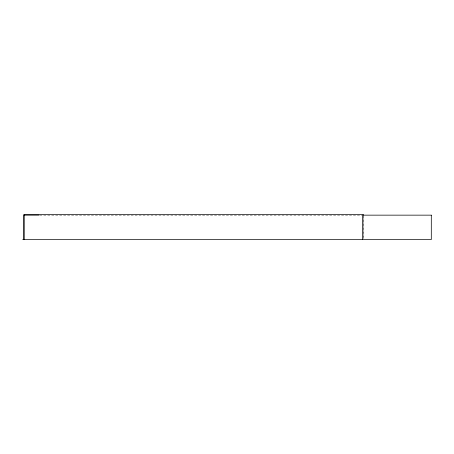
<?xml version="1.0" encoding="UTF-8"?>
<svg xmlns="http://www.w3.org/2000/svg" width="454" height="454" viewBox="0 0 454 454"><rect width="100%" height="100%" fill="white"/><g stroke="black" fill="none" stroke-linecap="round" stroke-linejoin="round"><path stroke-width="0.34" stroke-dasharray="2.27 1.7" d="M39.725 215.151L361.838 215.151M363.62 216.535L363.62 238.668M363.342 215.151L363.342 238.668"/><path stroke-width="0.68" d="M24.238 215.151L38.987 215.151M22.7 239.36L362.632 239.36M363.342 215.151L363.342 214.441L24.238 214.441L24.238 239.36M23.443 214.691L23.443 239.36M431.3 215.151L362.542 215.151L362.542 239.559L431.3 239.559L431.3 215.151"/></g></svg>
